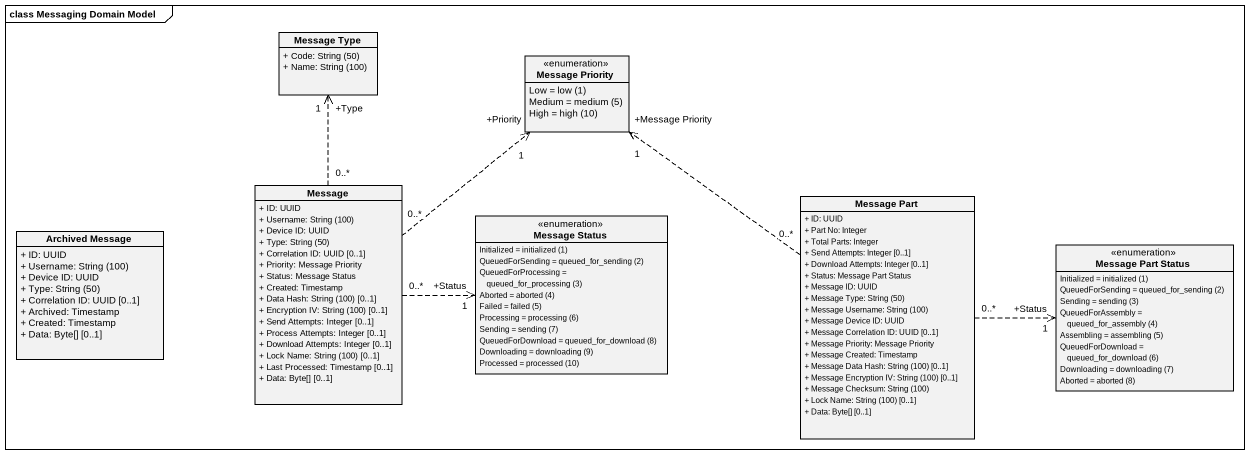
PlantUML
@startuml
mainframe class Messaging Domain Model
hide circle
hide empty members
skinparam classAttributeIconSize 0
class "Message Type" as Message_Type {
  {field} + Code: String (50)
  {field} + Name: String (100)
}
enum "Message Priority" as Message_Priority {
  {field} Low = low (1)
  {field} Medium = medium (5)
  {field} High = high (10)
}
class Message {
  + ID: UUID
  {field} + Username: String (100)
  + Device ID: UUID
  {field} + Type: String (50)
  + Correlation ID: UUID [0..1]
  + Priority: Message Priority
  + Status: Message Status
  + Created: Timestamp
  {field} + Data Hash: String (100) [0..1]
  {field} + Encryption IV: String (100) [0..1]
  + Send Attempts: Integer [0..1]
  + Process Attempts: Integer [0..1]
  + Download Attempts: Integer [0..1]
  {field} + Lock Name: String (100) [0..1]
  + Last Processed: Timestamp [0..1]
  + Data: Byte[] [0..1]
}
enum "Message Status" as Message_Status {
  {field} Initialized = initialized (1)
  {field} QueuedForSending = queued_for_sending (2)
  {field} QueuedForProcessing = queued_for_processing (3)
  {field} Aborted = aborted (4)
  {field} Failed = failed (5)
  {field} Processing = processing (6)
  {field} Sending = sending (7)
  {field} QueuedForDownload = queued_for_download (8)
  {field} Downloading = downloading (9)
  {field} Processed = processed (10)
}
class "Message Part" as Message_Part {
  + ID: UUID
  + Part No: Integer
  + Total Parts: Integer
  + Send Attempts: Integer [0..1]
  + Download Attempts: Integer [0..1]
  + Status: Message Part Status
  + Message ID: UUID
  {field} + Message Type: String (50)
  {field} + Message Username: String (100)
  + Message Device ID: UUID
  + Message Correlation ID: UUID [0..1]
  + Message Priority: Message Priority
  + Message Created: Timestamp
  {field} + Message Data Hash: String (100) [0..1]
  {field} + Message Encryption IV: String (100) [0..1]
  {field} + Message Checksum: String (100)
  {field} + Lock Name: String (100) [0..1]
  + Data: Byte[] [0..1]
}
class "Archived Message" as Archived_Message {
  + ID: UUID
  {field} + Username: String (100)
  + Device ID: UUID
  {field} + Type: String (50)
  + Correlation ID: UUID [0..1]
  + Archived: Timestamp
  + Created: Timestamp
  + Data: Byte[] [0..1]
}
enum "Message Part Status" as Message_Part_Status {
  {field} Initialized = initialized (1)
  {field} QueuedForSending = queued_for_sending (2)
  {field} Sending = sending (3)
  {field} QueuedForAssembly = queued_for_assembly (4)
  {field} Assembling = assembling (5)
  {field} QueuedForDownload = queued_for_download (6)
  {field} Downloading = downloading (7)
  {field} Aborted = aborted (8)
}
Message "0..*" .up.> "+Type\n1" Message_Type
Message "0..*" .up.> "+Priority\n1" Message_Priority
Message "0..*" .right.> "+Status\n1" Message_Status
Message_Part "0..*" .up.> "+Message Priority\n1" Message_Priority
Message_Part "0..*" .right.> "+Status\n1" Message_Part_Status
@enduml
